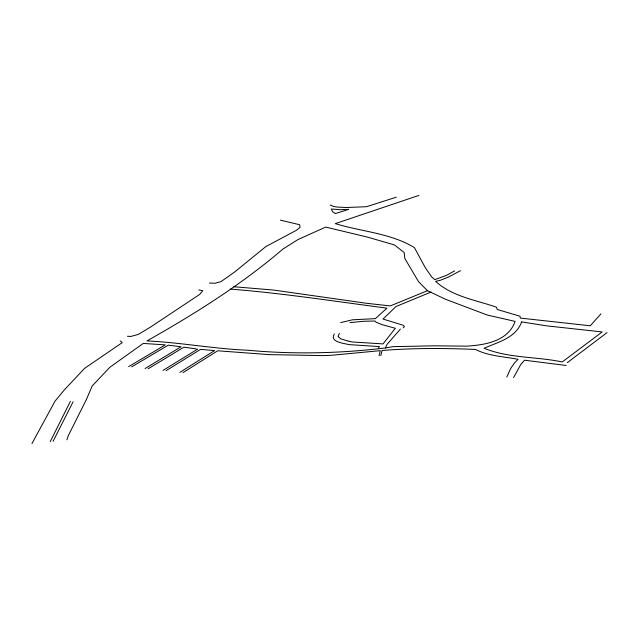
<?xml version="1.0" encoding="UTF-8"?>
<svg xmlns="http://www.w3.org/2000/svg" width="639" height="639" viewBox="0 0 639 639"><rect width="100%" height="100%" fill="white"/><g stroke="black" fill="none" stroke-linecap="round" stroke-linejoin="round"><path stroke-width="0.96" d="M380.828 355.627L382.026 350.491C413.058 348.015 444.385 348.111 475.488 349.429C488.699 356.203 503.748 356.49 518.021 359.318L514.531 362.872L510.609 368.591L506.815 377.074M379.055 355.803L380.277 350.667L333.039 355.14A101.841 34.682 -7.9 0 1 323.254 355.611L269.139 354.621L217.691 350.787L182.978 372.633M66.895 439.8L68.333 435.582L86.337 399.631L92.216 385.932L109.844 367.281L143.248 343.431L165.285 344.876L128.679 366.634M50.257 441.597L70.37 401.38M385.405 347.975L393.065 346.65L433.873 345.819L466.654 346.138C484.937 345.052 508.125 341.29 515.138 321.385L487.285 315.051L445.702 299.332L427.459 290.705L418.537 281.663L404.806 258.476L404.183 252.509L394.455 244.953L368.136 237.285L325.73 227.085L298.03 239.529L282.973 249.018C241.318 284.706 194.631 314.021 146.946 340.914C180.789 342.48 214.161 348.91 248.052 350.244C293.796 354.517 339.828 353.439 385.405 347.975L387.026 344.397L400.405 329.077M53.101 441.293L73.078 401.803M334.341 333.965C329.205 342.129 344.03 343.215 348.926 344.621L379.374 346.57L378.464 348.199M339.413 333.398L338.486 335.339A30.185 10.679 -7.7 0 0 338.398 335.595L338.287 336.673M31.95 443.578L54.994 401.204L64.132 390.141L84.548 368.383L122.233 342.624L120.228 340.914M513.548 377.641L520.601 364.781L524.491 360.204L566.162 365.468M403.153 327.903L404.431 326.441L403.121 325.235L383.009 319.053L396.092 306.48L431.101 292.023M600.94 313.837L590.268 325.786L520.242 318.07L520.026 316.241L497.238 309.476L496.471 307.191C475.751 299.979 452.292 296.632 435.606 281.336L440.303 280.297L448.522 277.022L460.487 270.688M567.368 362.625L607.05 332.599M179.839 372.377L214.616 350.571L200.582 349.381L166.108 370.652M163.025 370.404L197.731 349.062M145.085 368.543L181.069 346.769L168.249 345.156L131.674 366.874M148.128 368.791L183.896 347.177L196.165 348.87M454.593 270.92L446.461 275.361L434.792 279.658L431.676 276.919L425.374 267.813L414.391 247.597C390.493 233.059 361.578 231.725 335.299 223.626L418.857 195.422M427.459 290.705L390.261 305.921L366.802 303.317L273.5 290.042L233.826 286.743M340.659 322.615L352.44 319.819L375.373 318.637L386.954 308.142C334.788 301.32 282.821 293.245 230.336 289.084M396.308 197.195L366.395 206.724L346.458 207.499L337.376 207.084L333.286 206.373L330.211 205.023M350.028 322.615L364.126 321.249L375.013 321.018L375.796 322.032L381.858 324.596L395.325 328.286L383.033 343.902L352.081 341.961L349.405 341.354M209.392 283.029L215.119 283.237L220.894 281.687L234.633 272.006L265.96 246.502L296.384 230.312L300.042 227.388L299.675 224.736L280.425 220.136M127.433 336.258L130.859 336.457L138.431 334.341L150.021 327.4L199.751 294.371L202.787 290.705L198.753 289.898M349.006 341.258L348.023 341.026M347.64 340.93L340.875 338.87L338.319 336.817M521.656 321.912C515.673 338.119 498.22 341.961 484.098 348.263C508.54 358.303 536.568 356.514 562.232 361.954L602.178 331.937L546.513 325.834L521.656 321.912M348.63 209.36L335.411 213.586L332.599 211.717L331.314 209.033L340.643 209.712L348.63 209.36"/></g></svg>
